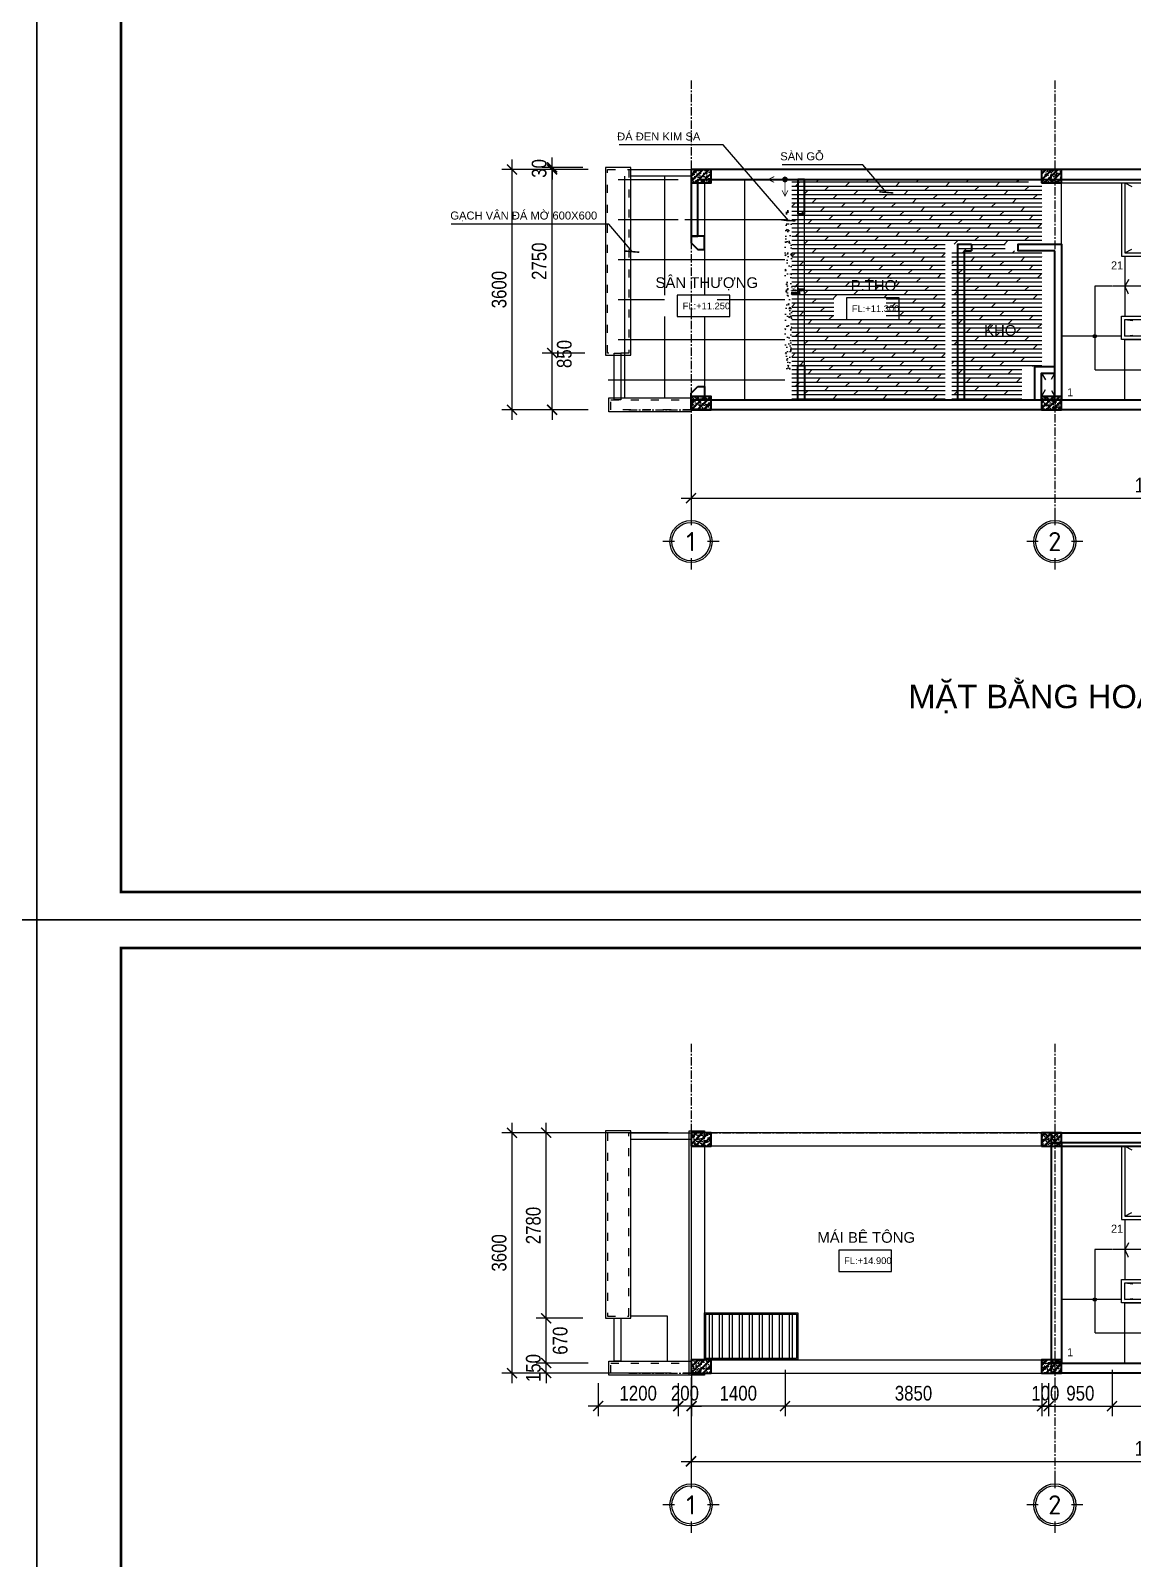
# Model space of a CAD drawing. Header units: inches. Extents: x 236662 to 497023, y -248575 to 81795.
# Drawn here: x 388193 to 404703, y -62872 to -39983 of the extents above; entities that cross this region are included whole.
import ezdxf
from ezdxf.enums import TextEntityAlignment as Align

# ---------------------------------------------------------------- set-up
doc = ezdxf.new("R2010")
doc.units = ezdxf.units.IN
doc.header["$LTSCALE"] = 10
doc.header["$MEASUREMENT"] = 0
for name, pattern in [('ACAD_ISO03W100', [30, 12, -18]), ('CENTER', [2, 1.25, -0.25, 0.25, -0.25]), ('DASHED2', [0.375, 0.25, -0.125])]:
    doc.linetypes.add(name, pattern=pattern)
for name, color, linetype in [('01. HP_TEXT', 9, 'Continuous'), ('07. HP_KY HIEU', 43, 'Continuous'), ('08. HP_DIM', 118, 'Continuous'), ('12. HP_NET KHUAT', 25, 'ACAD_ISO03W100'), ('hach', 7, 'Continuous'), ('TEXT', 2, 'Continuous')]:
    doc.layers.add(name, color=color, linetype=linetype)
for name, color, linetype, lineweight in [('02. HP_BE TONG', 1, 'Continuous', 35), ('03. HP_TUONG', 2, 'Continuous', 35), ('05. HP_TRUC', 251, 'CENTER', 5), ('06. HP_THAY 1', 134, 'Continuous', 15), ('06. HP_THAY 2', 147, 'Continuous', 13), ('09_HP_HATCH', 8, 'Continuous', 5), ('14. HP_OPENING', 250, 'ACAD_ISO03W100', 5), ('GHICHU', 7, 'Continuous', 9), ('N KHUAT', 8, 'Continuous', 5)]:
    doc.layers.add(name, color=color, linetype=linetype, lineweight=lineweight)
doc.layers.add('Tpl_Bound', color=1, linetype='Continuous', plot=False)
doc.styles.add('AVO', font='VAVOB.TTF')
doc.styles.add('BAOANNOTE', font='arial.ttf', dxfattribs={"width": 0.8})
doc.styles.add('ISOCP50', font='isocpeur.ttf')
doc.styles.get("Standard").update_dxf_attribs({"font": 'arial.ttf'})
doc.styles.add('Tahoma', font='tahoma.ttf')
doc.styles.add('TEXT (none)', font='arial.ttf')
doc.styles.add('text2', font='VHELVCN.TTF')
doc.dimstyles.new('AL-100', dxfattribs={"dimtxt": 220, "dimasz": 150, "dimexe": 150, "dimexo": 150, "dimgap": 80, "dimtad": 1, "dimdec": 0, "dimzin": 9, "dimtxsty": 'text2', "dimblk": 'ARCHTICK', "dimcen": 1, "dimdle": 150, "dimclrd": 256, "dimclre": 256, "dimclrt": 7, "dimadec": 0, "dimazin": 0, "dimtfac": 1, "dimtdec": 0, "dimtix": 1, "dimtmove": 2, "dimatfit": 3, "dimldrblk": 'ARCHTICK', "dimfxl": 1, "dimtolj": 1, "dimtzin": 0, "dimlwd": -1, "dimlwe": -1, "dimarcsym": 0})

# ---------------------------------------------------------------- blocks, each defined once
blk = doc.blocks.new('grid test1')
at = {"ltscale": 20}
for p, q in [((0, 440), (0, 260)), ((-260, 0), (-440, 0)), ((440, 0), (260, 0)), ((0, -260), (0, -440))]:
    blk.add_line(p, q, dxfattribs=at)
at = {"color": 251, "ltscale": 20, "true_color": 0x636466}
for radius in [330, 300]:
    blk.add_circle((0, 0), radius, dxfattribs=at)
at = {"layer": '01. HP_TEXT', "color": 2, "ltscale": 20, "true_color": 0xf1eb1f, "style": 'ISOCP50'}
blk.add_attdef('GRID', text='', height=300, dxfattribs=at).set_placement((-37, 0), align=Align.MIDDLE_CENTER)
blk = doc.blocks.new('zcsadsdasd3')
at = {"layer": '05. HP_TRUC', "ltscale": 10}
for p, q in [((-15000, 4933), (-15000, -1554)), ((-9550, 4933), (-9550, -1554)), ((-15930, 3600), (1239, 3600)), ((-15930, 0), (1239, 0))]:
    blk.add_line(p, q, dxfattribs=at)
at = {"layer": '07. HP_KY HIEU', "ltscale": 20}
ref = blk.add_blockref('grid test1', (-15000, -1975), dxfattribs=dict(at, xscale=0.955500000156462, yscale=0.955500000156462, zscale=0.955500000156462))
ref.add_attrib('GRID', '1', dxfattribs={"layer": 'TEXT', "ltscale": 20, "height": 287, "style": 'ISOCP50'}).set_placement((-15000, -1975), align=Align.MIDDLE_CENTER)
ref = blk.add_blockref('grid test1', (-9550, -1975), dxfattribs=dict(at, xscale=0.955500000156462, yscale=0.955500000156462, zscale=0.955500000156462))
ref.add_attrib('GRID', '2', dxfattribs={"layer": 'TEXT', "ltscale": 20, "height": 287, "style": 'ISOCP50'}).set_placement((-9550, -1975), align=Align.MIDDLE_CENTER)
blk = doc.blocks.new('_ArchTick')
at = {"color": 0, "linetype": 'ByBlock', "const_width": 0.15}
blk.add_lwpolyline([(-0.5, -0.5), (0.5, 0.5)], dxfattribs=at)
blk = doc.blocks.new('*D1397')
at = {"layer": '08. HP_DIM', "transparency": 16777216}
for p, q in [((398089, -45814), (398089, -47137)), ((413089, -45814), (413089, -47137)), ((397939, -46987), (413239, -46987))]:
    blk.add_line(p, q, dxfattribs=at)
at = {"layer": 'Defpoints', "color": 0, "transparency": 16777216}
for p in [(398089, -45664), (413089, -45664), (413089, -46987)]:
    blk.add_point(p, dxfattribs=at)
at = {"layer": '08. HP_DIM', "transparency": 16777216, "xscale": 150, "yscale": 150, "zscale": 150, "rotation": 180}
blk.add_blockref('_ArchTick', (398089, -46987), dxfattribs=at)
at = {"layer": '08. HP_DIM', "transparency": 16777216, "xscale": 150, "yscale": 150, "zscale": 150}
blk.add_blockref('_ArchTick', (413089, -46987), dxfattribs=at)
at = {"layer": '08. HP_DIM', "color": 7, "transparency": 16777216, "insert": (405089, -46795), "char_height": 220, "attachment_point": 5, "style": 'text2'}
blk.add_mtext('\\A1;15000', dxfattribs=at)
blk = doc.blocks.new('*D1403')
at = {"layer": '08. HP_DIM', "transparency": 16777216}
for p, q in [((404397, -60045), (404397, -60740)), ((403447, -60245), (403447, -60740)), ((403297, -60590), (404547, -60590))]:
    blk.add_line(p, q, dxfattribs=at)
at = {"layer": 'Defpoints', "color": 0, "transparency": 16777216}
for p in [(404397, -59895), (403447, -60095), (404397, -60590)]:
    blk.add_point(p, dxfattribs=at)
at = {"layer": '08. HP_DIM', "transparency": 16777216, "xscale": 150, "yscale": 150, "zscale": 150, "rotation": 180}
blk.add_blockref('_ArchTick', (403447, -60590), dxfattribs=at)
at = {"layer": '08. HP_DIM', "transparency": 16777216, "xscale": 150, "yscale": 150, "zscale": 150}
blk.add_blockref('_ArchTick', (404397, -60590), dxfattribs=at)
at = {"layer": '08. HP_DIM', "color": 7, "transparency": 16777216, "insert": (403922, -60398), "char_height": 220, "attachment_point": 5, "style": 'text2'}
blk.add_mtext('\\A1;950', dxfattribs=at)
blk = doc.blocks.new('*D1407')
at = {"layer": '08. HP_DIM', "transparency": 16777216}
for p, q in [((404397, -60045), (404397, -60740)), ((406397, -60045), (406397, -60740)), ((404247, -60590), (406547, -60590))]:
    blk.add_line(p, q, dxfattribs=at)
at = {"layer": 'Defpoints', "color": 0, "transparency": 16777216}
for p in [(404397, -59895), (406397, -59895), (406397, -60590)]:
    blk.add_point(p, dxfattribs=at)
at = {"layer": '08. HP_DIM', "transparency": 16777216, "xscale": 150, "yscale": 150, "zscale": 150, "rotation": 180}
blk.add_blockref('_ArchTick', (404397, -60590), dxfattribs=at)
at = {"layer": '08. HP_DIM', "transparency": 16777216, "xscale": 150, "yscale": 150, "zscale": 150}
blk.add_blockref('_ArchTick', (406397, -60590), dxfattribs=at)
at = {"layer": '08. HP_DIM', "color": 7, "transparency": 16777216, "insert": (405397, -60398), "char_height": 220, "attachment_point": 5, "style": 'text2'}
blk.add_mtext('\\A1;2000', dxfattribs=at)
blk = doc.blocks.new('*D1412')
at = {"layer": '08. HP_DIM', "transparency": 16777216}
for p, q in [((396547, -42064), (395256, -42064)), ((395406, -41914), (395406, -45814)), ((396547, -45664), (395256, -45664))]:
    blk.add_line(p, q, dxfattribs=at)
at = {"layer": 'Defpoints', "color": 0, "transparency": 16777216}
for p in [(396697, -42064, 6), (395406, -45664), (396697, -45664, 6)]:
    blk.add_point(p, dxfattribs=at)
at = {"layer": '08. HP_DIM', "transparency": 16777216, "xscale": 150, "yscale": 150, "zscale": 150}
for p, rotation in [((395406, -42064), 90), ((395406, -45664), 270)]:
    blk.add_blockref('_ArchTick', p, dxfattribs=dict(at, rotation=rotation))
at = {"layer": '08. HP_DIM', "color": 7, "transparency": 16777216, "insert": (395214, -43864), "char_height": 220, "attachment_point": 5, "rotation": 90, "style": 'text2'}
blk.add_mtext('\\A1;3600', dxfattribs=at)
blk = doc.blocks.new('*D1413')
at = {"layer": '08. HP_DIM', "transparency": 16777216}
for p, q in [((397747, -56495), (395256, -56495)), ((395406, -56345), (395406, -60245)), ((397747, -60095), (395256, -60095))]:
    blk.add_line(p, q, dxfattribs=at)
at = {"layer": 'Defpoints', "color": 0, "transparency": 16777216}
for p in [(397897, -56495, 6), (395406, -60095), (397897, -60095, 6)]:
    blk.add_point(p, dxfattribs=at)
at = {"layer": '08. HP_DIM', "transparency": 16777216, "xscale": 150, "yscale": 150, "zscale": 150}
for p, rotation in [((395406, -56495), 90), ((395406, -60095), 270)]:
    blk.add_blockref('_ArchTick', p, dxfattribs=dict(at, rotation=rotation))
at = {"layer": '08. HP_DIM', "color": 7, "transparency": 16777216, "insert": (395214, -58295), "char_height": 220, "attachment_point": 5, "rotation": 90, "style": 'text2'}
blk.add_mtext('\\A1;3600', dxfattribs=at)
blk = doc.blocks.new('KHUNG TEN A-3')
at = {"layer": '02. HP_BE TONG', "color": 1, "const_width": 0.5}
blk.add_lwpolyline([(15, 5), (415, 5), (415, 292), (15, 292)], close=True, dxfattribs=at)
at = {"layer": '06. HP_THAY 1'}
blk.add_lwpolyline([(0, 297), (420, 297), (420, 0), (0, 0)], close=True, dxfattribs=at)
at = {"layer": 'Defpoints'}
blk.add_lwpolyline([(0, 0), (420, 0), (420, 297), (0, 297)], close=True, dxfattribs=at)
blk = doc.blocks.new('*D1422')
at = {"layer": '08. HP_DIM', "transparency": 16777216}
for p, q in [((403347, -60245), (403347, -60740)), ((403447, -60245), (403447, -60740)), ((403347, -60590), (403197, -60590)), ((403447, -60590), (403347, -60590)), ((403447, -60590), (403597, -60590))]:
    blk.add_line(p, q, dxfattribs=at)
at = {"layer": 'Defpoints', "color": 0, "transparency": 16777216}
for p in [(403347, -60095), (403447, -60095), (403347, -60590)]:
    blk.add_point(p, dxfattribs=at)
at = {"layer": '08. HP_DIM', "transparency": 16777216, "xscale": 150, "yscale": 150, "zscale": 150}
blk.add_blockref('_ArchTick', (403347, -60590), dxfattribs=at)
at = {"layer": '08. HP_DIM', "transparency": 16777216, "xscale": 150, "yscale": 150, "zscale": 150, "rotation": 180}
blk.add_blockref('_ArchTick', (403447, -60590), dxfattribs=at)
at = {"layer": '08. HP_DIM', "color": 7, "transparency": 16777216, "insert": (403397, -60398), "char_height": 220, "attachment_point": 5, "style": 'text2'}
blk.add_mtext('\\A1;100', dxfattribs=at)
blk = doc.blocks.new('Level mark - Plan 2')
blk.add_lwpolyline([(12.53, 0.4), (12.53, 3.6), (4.64, 3.6), (4.64, 0.4)], close=True)
at = {"style": 'BAOANNOTE', "flags": 8}
blk.add_attdef('FL%%P0.000', text='', height=2, dxfattribs=at).set_placement((9, 2), align=Align.MIDDLE_CENTER)
blk = doc.blocks.new('*D1333')
at = {"layer": '08. HP_DIM', "transparency": 16777216}
for p, q in [((-15000, -3750), (-15000, -5073)), ((0, -3750), (0, -5073)), ((-15150, -4923), (150, -4923))]:
    blk.add_line(p, q, dxfattribs=at)
at = {"layer": 'Defpoints', "color": 0, "transparency": 16777216}
for p in [(-15000, -3600), (0, -3600), (0, -4923)]:
    blk.add_point(p, dxfattribs=at)
at = {"layer": '08. HP_DIM', "transparency": 16777216, "xscale": 150, "yscale": 150, "zscale": 150, "rotation": 180}
blk.add_blockref('_ArchTick', (-15000, -4923), dxfattribs=at)
at = {"layer": '08. HP_DIM', "transparency": 16777216, "xscale": 150, "yscale": 150, "zscale": 150}
blk.add_blockref('_ArchTick', (0, -4923), dxfattribs=at)
at = {"layer": '08. HP_DIM', "color": 7, "transparency": 16777216, "insert": (-8000, -4731), "char_height": 220, "attachment_point": 5, "style": 'text2'}
blk.add_mtext('\\A1;15000', dxfattribs=at)
blk = doc.blocks.new('COT')
at = {"layer": '09_HP_HATCH'}
h = blk.add_hatch(dxfattribs=at)
h.set_pattern_fill('CHAU-01', color=256, scale=15, pattern_type=2)
h.set_pattern_definition([(50, (-55276.965, -37444.2), (107.58903, -9.41282), [11.25, -123.75]), (355, (-55276.97, -37444.2), (-20.8127, 112.82882), [9, -99]), (100.4514, (-55268, -37444.99), (86.7764, 103.41593), [9.56103, -105.17132]), (46.1842, (-55276.97, -37414.2), (160.08616, -24.82785), [16.875, -185.625]), (96.6356, (-55263.62, -37416.27), (140.1994, 146.11768), [14.34154, -157.75695]), (351.1842, (-55276.97, -37414.2), (140.1993, 146.1178), [13.5, -148.5]), (21, (-55261.965, -37421.7), (89.53606, -60.39283), [11.25, -123.75]), (326, (-55261.97, -37421.7), (36.4973, 108.7725), [9, -99]), (71.4514, (-55254.5, -37426.73), (126.0334, 48.37957), [9.56103, -105.17132]), (37.5, (-55276.965, -37444.2), (1.823978, 49.934078), [0, -97.8, 0, -100.5, 0, -99.375]), (7.5, (-55276.965, -37444.2), (39.46043, 59.161757), [0, -57.3, 0, -95.55, 0, -37.875]), (327.5, (-55310.415, -37444.2), (80.073365, -3.38323), [0, -37.5, 0, -117, 0, -155.25]), (317.5, (-55325.415, -37444.2), (87.477925, 15.01575), [0, -48.75, 0, -77.7, 0, -110.25]), (45, (-55276.965, -37444.2), (-45.07806, 45.07806), []), (45, (-55276.965, -37425.827), (-45.07806, 45.07806), [])])
h.paths.add_polyline_path([(0, -200), (300, -200), (300, 0), (0, 0)])
at = {"layer": '02. HP_BE TONG'}
blk.add_lwpolyline([(0, -200), (300, -200), (300, 0), (0, 0)], close=True, dxfattribs=at)
blk = doc.blocks.new('ádasdwdczxzc')
at = {"layer": '03. HP_TUONG'}
for p in [(-15000, 3600), (-9750, 3600), (-5550, 3600), (-300, 3600), (-15000, 200), (-9750, 200), (-5550, 200), (-300, 200)]:
    blk.add_blockref('COT', p, dxfattribs=at)
blk = doc.blocks.new('Step Symbol - Metric')
h = blk.add_hatch()
h.set_pattern_fill('_USER', color=0, angle=45, style=0, pattern_type=0)
h.set_pattern_definition([(45, (0, 4), (-0.70711, 0.70711), [])])
h.paths.add_polyline_path([(8, 0), (8, -3), (-3, -3), (-3, 1), (-8, 1), (-8, 4), (0, 4), (0, 0)])
at = {"color": 0}
blk.add_lwpolyline([(8, 0), (0, 0), (0, 4), (-8, 4)], dxfattribs=at)
blk.add_attdef('Step', (2, 2), '', height=3, dxfattribs=at)
blk = doc.blocks.new('*D1316')
at = {"layer": '08. HP_DIM', "transparency": 16777216}
for p, q in [((-15000, -3750), (-15000, -5073)), ((0, -3750), (0, -5073)), ((-15150, -4923), (150, -4923))]:
    blk.add_line(p, q, dxfattribs=at)
at = {"layer": 'Defpoints', "color": 0, "transparency": 16777216}
for p in [(-15000, -3600), (0, -3600), (0, -4923)]:
    blk.add_point(p, dxfattribs=at)
at = {"layer": '08. HP_DIM', "transparency": 16777216, "xscale": 150, "yscale": 150, "zscale": 150, "rotation": 180}
blk.add_blockref('_ArchTick', (-15000, -4923), dxfattribs=at)
at = {"layer": '08. HP_DIM', "transparency": 16777216, "xscale": 150, "yscale": 150, "zscale": 150}
blk.add_blockref('_ArchTick', (0, -4923), dxfattribs=at)
at = {"layer": '08. HP_DIM', "color": 7, "transparency": 16777216, "insert": (-8000, -4731), "char_height": 220, "attachment_point": 5, "style": 'text2'}
blk.add_mtext('\\A1;15000', dxfattribs=at)
blk = doc.blocks.new('*D1371')
at = {"layer": '08. HP_DIM', "transparency": 16777216}
for p, q in [((396497, -44814), (395857, -44814)), ((396007, -44814), (396007, -44664)), ((396007, -45664), (396007, -44814)), ((396547, -45664), (395857, -45664)), ((396007, -45664), (396007, -45814))]:
    blk.add_line(p, q, dxfattribs=at)
at = {"layer": 'Defpoints', "color": 0, "transparency": 16777216}
for p in [(396007, -44814), (396647, -44814, -319), (396697, -45664, -319)]:
    blk.add_point(p, dxfattribs=at)
at = {"layer": '08. HP_DIM', "transparency": 16777216, "xscale": 150, "yscale": 150, "zscale": 150}
for p, rotation in [((396007, -44814), 270), ((396007, -45664), 90)]:
    blk.add_blockref('_ArchTick', p, dxfattribs=dict(at, rotation=rotation))
at = {"layer": '08. HP_DIM', "color": 7, "transparency": 16777216, "insert": (396191, -44829), "char_height": 220, "attachment_point": 5, "rotation": 90, "style": 'text2'}
blk.add_mtext('\\A1;850', dxfattribs=at)
blk = doc.blocks.new('*D1372')
at = {"layer": '08. HP_DIM', "transparency": 16777216}
for p, q in [((396497, -42064), (395857, -42064)), ((396007, -44964), (396007, -41914)), ((396497, -44814), (395857, -44814))]:
    blk.add_line(p, q, dxfattribs=at)
at = {"layer": 'Defpoints', "color": 0, "transparency": 16777216}
for p in [(396007, -42064), (396647, -42064, -319), (396647, -44814, -319)]:
    blk.add_point(p, dxfattribs=at)
at = {"layer": '08. HP_DIM', "transparency": 16777216, "xscale": 150, "yscale": 150, "zscale": 150}
for p, rotation in [((396007, -42064), 90), ((396007, -44814), 270)]:
    blk.add_blockref('_ArchTick', p, dxfattribs=dict(at, rotation=rotation))
at = {"layer": '08. HP_DIM', "color": 7, "transparency": 16777216, "insert": (395814, -43439), "char_height": 220, "attachment_point": 5, "rotation": 90, "style": 'text2'}
blk.add_mtext('\\A1;2750', dxfattribs=at)
blk = doc.blocks.new('*D1373')
at = {"layer": '08. HP_DIM', "transparency": 16777216}
for p, q in [((396007, -42034), (396007, -41884)), ((396467, -42034), (395857, -42034)), ((396497, -42064), (395857, -42064)), ((396007, -42064), (396007, -42034)), ((396007, -42064), (396007, -42214))]:
    blk.add_line(p, q, dxfattribs=at)
at = {"layer": 'Defpoints', "color": 0, "transparency": 16777216}
for p in [(396007, -42034), (396617, -42034, -319), (396647, -42064, -319)]:
    blk.add_point(p, dxfattribs=at)
at = {"layer": '08. HP_DIM', "transparency": 16777216, "xscale": 150, "yscale": 150, "zscale": 150}
for p, rotation in [((396007, -42034), 270), ((396007, -42064), 90)]:
    blk.add_blockref('_ArchTick', p, dxfattribs=dict(at, rotation=rotation))
at = {"layer": '08. HP_DIM', "color": 7, "transparency": 16777216, "insert": (395814, -42049), "char_height": 220, "attachment_point": 5, "rotation": 90, "style": 'text2'}
blk.add_mtext('\\A1;30', dxfattribs=at)
blk = doc.blocks.new('*D1374')
at = {"layer": '08. HP_DIM', "transparency": 16777216}
for p, q in [((399497, -60045), (399497, -60740)), ((403347, -60245), (403347, -60740)), ((403497, -60590), (399347, -60590))]:
    blk.add_line(p, q, dxfattribs=at)
at = {"layer": 'Defpoints', "color": 0, "transparency": 16777216}
for p in [(399497, -59895, -319), (403347, -60095, -319), (399497, -60590)]:
    blk.add_point(p, dxfattribs=at)
at = {"layer": '08. HP_DIM', "transparency": 16777216, "xscale": 150, "yscale": 150, "zscale": 150, "rotation": 180}
blk.add_blockref('_ArchTick', (399497, -60590), dxfattribs=at)
at = {"layer": '08. HP_DIM', "transparency": 16777216, "xscale": 150, "yscale": 150, "zscale": 150}
blk.add_blockref('_ArchTick', (403347, -60590), dxfattribs=at)
at = {"layer": '08. HP_DIM', "color": 7, "transparency": 16777216, "insert": (401422, -60398), "char_height": 220, "attachment_point": 5, "style": 'text2'}
blk.add_mtext('\\A1;3850', dxfattribs=at)
blk = doc.blocks.new('*D1375')
at = {"layer": '08. HP_DIM', "transparency": 16777216}
for p, q in [((398097, -60045), (398097, -60740)), ((399497, -60045), (399497, -60740)), ((399647, -60590), (397947, -60590))]:
    blk.add_line(p, q, dxfattribs=at)
at = {"layer": 'Defpoints', "color": 0, "transparency": 16777216}
for p in [(398097, -59895, -319), (399497, -59895, -319), (398097, -60590)]:
    blk.add_point(p, dxfattribs=at)
at = {"layer": '08. HP_DIM', "transparency": 16777216, "xscale": 150, "yscale": 150, "zscale": 150, "rotation": 180}
blk.add_blockref('_ArchTick', (398097, -60590), dxfattribs=at)
at = {"layer": '08. HP_DIM', "transparency": 16777216, "xscale": 150, "yscale": 150, "zscale": 150}
blk.add_blockref('_ArchTick', (399497, -60590), dxfattribs=at)
at = {"layer": '08. HP_DIM', "color": 7, "transparency": 16777216, "insert": (398797, -60398), "char_height": 220, "attachment_point": 5, "style": 'text2'}
blk.add_mtext('\\A1;1400', dxfattribs=at)
blk = doc.blocks.new('*D1376')
at = {"layer": '08. HP_DIM', "transparency": 16777216}
for p, q in [((398097, -60045), (398097, -60740)), ((397897, -60245), (397897, -60740)), ((397897, -60590), (397747, -60590)), ((398097, -60590), (397897, -60590)), ((398097, -60590), (398247, -60590))]:
    blk.add_line(p, q, dxfattribs=at)
at = {"layer": 'Defpoints', "color": 0, "transparency": 16777216}
for p in [(398097, -59895, -319), (397897, -60095, -319), (397897, -60590)]:
    blk.add_point(p, dxfattribs=at)
at = {"layer": '08. HP_DIM', "transparency": 16777216, "xscale": 150, "yscale": 150, "zscale": 150}
blk.add_blockref('_ArchTick', (397897, -60590), dxfattribs=at)
at = {"layer": '08. HP_DIM', "transparency": 16777216, "xscale": 150, "yscale": 150, "zscale": 150, "rotation": 180}
blk.add_blockref('_ArchTick', (398097, -60590), dxfattribs=at)
at = {"layer": '08. HP_DIM', "color": 7, "transparency": 16777216, "insert": (397997, -60398), "char_height": 220, "attachment_point": 5, "style": 'text2'}
blk.add_mtext('\\A1;200', dxfattribs=at)
blk = doc.blocks.new('*D1377')
at = {"layer": '08. HP_DIM', "transparency": 16777216}
for p, q in [((396697, -60245), (396697, -60740)), ((397897, -60245), (397897, -60740)), ((398047, -60590), (396547, -60590))]:
    blk.add_line(p, q, dxfattribs=at)
at = {"layer": 'Defpoints', "color": 0, "transparency": 16777216}
for p in [(396697, -60095, -319), (397897, -60095, -319), (396697, -60590)]:
    blk.add_point(p, dxfattribs=at)
at = {"layer": '08. HP_DIM', "transparency": 16777216, "xscale": 150, "yscale": 150, "zscale": 150, "rotation": 180}
blk.add_blockref('_ArchTick', (396697, -60590), dxfattribs=at)
at = {"layer": '08. HP_DIM', "transparency": 16777216, "xscale": 150, "yscale": 150, "zscale": 150}
blk.add_blockref('_ArchTick', (397897, -60590), dxfattribs=at)
at = {"layer": '08. HP_DIM', "color": 7, "transparency": 16777216, "insert": (397297, -60398), "char_height": 220, "attachment_point": 5, "style": 'text2'}
blk.add_mtext('\\A1;1200', dxfattribs=at)
blk = doc.blocks.new('*D1378')
at = {"layer": '08. HP_DIM', "transparency": 16777216}
for p, q in [((396547, -59945), (395769, -59945)), ((395919, -59945), (395919, -59795)), ((395919, -60095), (395919, -59945)), ((396517, -60095), (395769, -60095)), ((395919, -60095), (395919, -60245))]:
    blk.add_line(p, q, dxfattribs=at)
at = {"layer": 'Defpoints', "color": 0, "transparency": 16777216}
for p in [(395919, -59945), (396697, -59945, -319), (396667, -60095, -319)]:
    blk.add_point(p, dxfattribs=at)
at = {"layer": '08. HP_DIM', "transparency": 16777216, "xscale": 150, "yscale": 150, "zscale": 150}
for p, rotation in [((395919, -59945), 270), ((395919, -60095), 90)]:
    blk.add_blockref('_ArchTick', p, dxfattribs=dict(at, rotation=rotation))
at = {"layer": '08. HP_DIM', "color": 7, "transparency": 16777216, "insert": (395727, -60020), "char_height": 220, "attachment_point": 5, "rotation": 90, "style": 'text2'}
blk.add_mtext('\\A1;150', dxfattribs=at)
blk = doc.blocks.new('*D1379')
at = {"layer": '08. HP_DIM', "transparency": 16777216}
for p, q in [((396467, -59275), (395769, -59275)), ((395919, -60095), (395919, -59125)), ((396547, -59945), (395769, -59945))]:
    blk.add_line(p, q, dxfattribs=at)
at = {"layer": 'Defpoints', "color": 0, "transparency": 16777216}
for p in [(395919, -59275), (396617, -59275, -319), (396697, -59945, -319)]:
    blk.add_point(p, dxfattribs=at)
at = {"layer": '08. HP_DIM', "transparency": 16777216, "xscale": 150, "yscale": 150, "zscale": 150}
for p, rotation in [((395919, -59275), 90), ((395919, -59945), 270)]:
    blk.add_blockref('_ArchTick', p, dxfattribs=dict(at, rotation=rotation))
at = {"layer": '08. HP_DIM', "color": 7, "transparency": 16777216, "insert": (396129, -59610), "char_height": 220, "attachment_point": 5, "rotation": 90, "style": 'text2'}
blk.add_mtext('\\A1;670', dxfattribs=at)
blk = doc.blocks.new('*D1380')
at = {"layer": '08. HP_DIM', "transparency": 16777216}
for p, q in [((396497, -56495), (395769, -56495)), ((395919, -59425), (395919, -56345)), ((396467, -59275), (395769, -59275))]:
    blk.add_line(p, q, dxfattribs=at)
at = {"layer": 'Defpoints', "color": 0, "transparency": 16777216}
for p in [(395919, -56495), (396647, -56495, -319), (396617, -59275, -319)]:
    blk.add_point(p, dxfattribs=at)
at = {"layer": '08. HP_DIM', "transparency": 16777216, "xscale": 150, "yscale": 150, "zscale": 150}
for p, rotation in [((395919, -56495), 90), ((395919, -59275), 270)]:
    blk.add_blockref('_ArchTick', p, dxfattribs=dict(at, rotation=rotation))
at = {"layer": '08. HP_DIM', "color": 7, "transparency": 16777216, "insert": (395727, -57885), "char_height": 220, "attachment_point": 5, "rotation": 90, "style": 'text2'}
blk.add_mtext('\\A1;2780', dxfattribs=at)
blk = doc.blocks.new('DINHVIGACH')
at = {"linetype": 'Continuous'}
h = blk.add_hatch(color=256, dxfattribs=at)
edge = h.paths.add_edge_path()
edge.add_ellipse((0, 0), major_axis=(133, 0), ratio=1, start_angle=-0.00147, end_angle=359.99853, ccw=False)
at = {"const_width": 50}
for points in [[(0, 0), (1000, 0)], [(0, -1000), (0, 0)], [(648, 175), (1000, 0), (648, -175)], [(-175, -648), (0, -1000), (175, -648)]]:
    blk.add_lwpolyline(points, dxfattribs=at)
at = {"extrusion": (0, 0, -1)}
blk.add_ellipse((0, 0), major_axis=(133, 0), ratio=1, start_param=0.000026, end_param=6.283211, dxfattribs=at)
blk = doc.blocks.new('mb tang 4')
at = {"layer": '07. HP_KY HIEU'}
h = blk.add_hatch(color=256, dxfattribs=at)
h.dxf.hatch_style = 1
edge = h.paths.add_edge_path()
edge.add_arc((-8950, -2500), 25, 0, 360)
at = {"layer": '03. HP_TUONG'}
blk.add_line((-10800, -1120), (-10800, -1220), dxfattribs=at)
for points in [[(-4350, 0), (-15000, 0), (-15000, -1000), (-14900, -1000), (-14900, -150), (-4350, -150)], [(-13400, -665), (-13300, -665), (-13300, -150), (-13400, -150)], [(-14900, -1200), (-14800, -1200), (-14800, -1000), (-15000, -1000), (-15000, -1100)], [(-13400, -2935), (-13300, -2935), (-13300, -3450), (-13400, -3450)], [(-14900, -3250), (-14800, -3250), (-14800, -3450), (-15000, -3450), (-15000, -3350)]]:
    blk.add_lwpolyline(points, close=True, dxfattribs=at)
for points in [[(-11000, -3450), (-11000, -1120), (-10800, -1120)], [(-9550, -1220), (-10100, -1220), (-10100, -1120), (-9450, -1120), (-9450, -3450), (-9550, -3450), (-9550, -1220)], [(-10900, -3450), (-10900, -1220), (-10800, -1220)], [(-750, -2200), (0, -2200), (0, -3600), (-15000, -3600), (-15000, -3450), (-14850, -3450), (-14850, -3450), (-150, -3450), (-150, -2300), (-750, -2300)], [(-9850, -3450), (-9850, -2950), (-9550, -2950)], [(-9750, -3450), (-9750, -3050), (-9550, -3050)]]:
    blk.add_lwpolyline(points, dxfattribs=at)
at = {"layer": '06. HP_THAY 1'}
for p, q in [((-8500, -200), (-8500, -1250)), ((-8500, -1250), (-6500, -1250))]:
    blk.add_line(p, q, dxfattribs=at)
for points in [[(-15900, 30), (-16280, 30), (-16280, -2780), (-15900, -2780)], [(-15900, 0), (-15000, 0), (-15000, -100), (-15900, -100)], [(-9450, -200), (-5550, -200), (-5550, -150), (-9450, -150)], [(-6450, -2200), (-6450, -2550), (-8550, -2550), (-8550, -2200)], [(-8500, -2250), (-6500, -2250), (-6500, -2500), (-8500, -2500)], [(-16150, -2750), (-16050, -2750), (-16050, -3450), (-16150, -3450)], [(-16230, -3420), (-15000, -3420), (-15000, -3630), (-16230, -3630)]]:
    blk.add_lwpolyline(points, close=True, dxfattribs=at)
blk.add_lwpolyline([(-8550, -200), (-8550, -1300), (-6450, -1300), (-6450, -200)], dxfattribs=at)
at = {"layer": '06. HP_THAY 2'}
for p, q in [((-9450, -1120), (-9450, -150)), ((-8500, -1300), (-8500, -2200))]:
    blk.add_line(p, q, dxfattribs=at)
for points in [[(-13300, -665), (-13400, -665), (-13400, -2935), (-13300, -2935)], [(-8500, -3450), (-8500, -2550), (-8250, -2550), (-8250, -3450)]]:
    blk.add_lwpolyline(points, close=True, dxfattribs=at)
blk.add_lwpolyline([(-8550, -2500), (-9450, -2500), (-9450, -3450), (-8500, -3450), (-8500, -2550)], dxfattribs=at)
at = {"layer": '07. HP_KY HIEU', "linetype": 'DASHED2'}
blk.add_lwpolyline([(-8950, -1750), (-8950, -3000), (-6050, -3000), (-6050, -1750)], close=True, dxfattribs=at)
at = {"layer": '07. HP_KY HIEU'}
blk.add_circle((-8950, -2500), 25, dxfattribs=at)
at = {"layer": '12. HP_NET KHUAT'}
for points in [[(-16250, 0), (-15930, 0), (-15930, -2750), (-16250, -2750)], [(-16200, -3450), (-15000, -3450), (-15000, -3600), (-16200, -3600)]]:
    blk.add_lwpolyline(points, close=True, dxfattribs=at)
at = {"layer": '14. HP_OPENING'}
for p, q in [((-8500, -200), (-6500, -1250)), ((-8500, -1250), (-6500, -200)), ((-8500, -2250), (-6500, -2500)), ((-8500, -2500), (-6500, -2250)), ((-9750, -3050), (-9550, -3400)), ((-9750, -3400), (-9550, -3050))]:
    blk.add_line(p, q, dxfattribs=at)
at = {"layer": 'N KHUAT', "linetype": 'Continuous', "const_width": 20}
blk.add_lwpolyline([(-8446.4, -1865.5), (-8500, -1750), (-8439.4, -1646)], dxfattribs=at)
ref = blk.add_blockref('Level mark - Plan 2', (-15669.3, -2244.6), dxfattribs=dict(xscale=100, yscale=100, zscale=100))
ref.add_attrib('FL%%P0.000', 'FL:+11.250', dxfattribs={"height": 100, "style": 'BAOANNOTE'}).set_placement((-14769.3, -2044.6), align=Align.MIDDLE_CENTER)
ref = blk.add_blockref('Level mark - Plan 2', (-13134.8, -2285.7), dxfattribs=dict(xscale=100, yscale=100, zscale=100))
ref.add_attrib('FL%%P0.000', 'FL:+11.300', dxfattribs={"height": 100, "style": 'BAOANNOTE'}).set_placement((-12234.8, -2085.7), align=Align.MIDDLE_CENTER)
at = {"layer": '07. HP_KY HIEU'}
ref = blk.add_blockref('Step Symbol - Metric', (-13400, -1837.1), dxfattribs=dict(at, xscale=-12.5, yscale=12.5, zscale=12.5))
ref.add_attrib('Step', '50', (-13514.3, -1818.7), dxfattribs={"layer": '0', "color": 7, "height": 75, "style": 'Tahoma'})
at = {"layer": '08. HP_DIM'}
blk.add_blockref('ádasdwdczxzc', (0, -3600), dxfattribs=at)
at = {"layer": '01. HP_TEXT', "style": 'TEXT (none)'}
for s, p in [('SÂN THƯỢNG', (-15532.8, -1775.8)), ('P.THỜ', (-12607.4, -1816.9)), ('KHO', (-10609.6, -2491.5))]:
    blk.add_text(s, height=159.88, dxfattribs=at).set_placement(p)
at = {"layer": 'GHICHU', "color": 0, "linetype": 'Continuous', "style": 'AVO'}
for s, p in [('21', (-8706.7, -1497.8)), ('1', (-9364.4, -3399.4))]:
    blk.add_text(s, height=121, dxfattribs=at).set_placement(p)
at = {"layer": '08. HP_DIM'}
dim = blk.add_linear_dim(base=(0, -4922.9), p1=(-15000, -3600), p2=(0, -3600), dimstyle='AL-100', dxfattribs=at)
dim.commit()
dim.dimension.update_dxf_attribs({"geometry": '*D1333', "text_midpoint": (-8000, -4730.6), "dimtype": 128})
blk = doc.blocks.new('mb tang tum')
at = {"layer": '07. HP_KY HIEU'}
h = blk.add_hatch(color=256, dxfattribs=at)
h.dxf.hatch_style = 1
edge = h.paths.add_edge_path()
edge.add_arc((-8950, -2500), 25, 0, 360)
at = {"layer": '03. HP_TUONG'}
for points in [[(-9600, 0), (-4250, 0), (-4250, -150), (-9600, -150)], [(-9600, -150), (-9450, -150), (-9450, -3450), (-9600, -3450)], [(-9450, -200), (-5550, -200), (-5550, -150), (-9450, -150)], [(-9600, -3450), (-4250, -3450), (-4250, -3600), (-9600, -3600)]]:
    blk.add_lwpolyline(points, close=True, dxfattribs=at)
at = {"layer": '06. HP_THAY 1'}
for p, q in [((-8500, -200), (-8500, -1250)), ((-8500, -1250), (-6500, -1250))]:
    blk.add_line(p, q, dxfattribs=at)
for points in [[(-14800, -3600), (-14800, -3630), (-15030, -3630), (-15030, 30), (-14800, 30), (-14800, 0)], [(-9600, 0), (-15000, 0), (-15000, -3600), (-9600, -3600)], [(-9600, -200), (-14800, -200), (-14800, -3400), (-9600, -3400)], [(-8550, -200), (-8550, -1300), (-6500, -1300), (-6500, -200)], [(-6450, -2200), (-6450, -2550), (-8550, -2550), (-8550, -2200), (-6500, -2200)]]:
    blk.add_lwpolyline(points, dxfattribs=at)
for points in [[(-8500, -2250), (-6500, -2250), (-6500, -2500), (-8500, -2500)], [(-13400, -3400), (-14800, -3400), (-14800, -2700), (-13400, -2700)], [(-13420, -3380), (-14780, -3380), (-14780, -2720), (-13420, -2720)], [(-14730, -3380), (-14680, -3380), (-14680, -2720), (-14730, -2720)], [(-14580, -3380), (-14530, -3380), (-14530, -2720), (-14580, -2720)], [(-14430, -3380), (-14380, -3380), (-14380, -2720), (-14430, -2720)], [(-14280, -3380), (-14230, -3380), (-14230, -2720), (-14280, -2720)], [(-14130, -3380), (-14080, -3380), (-14080, -2720), (-14130, -2720)], [(-13980, -3380), (-13930, -3380), (-13930, -2720), (-13980, -2720)], [(-13830, -3380), (-13780, -3380), (-13780, -2720), (-13830, -2720)], [(-13680, -3380), (-13630, -3380), (-13630, -2720), (-13680, -2720)], [(-13530, -3380), (-13480, -3380), (-13480, -2720), (-13530, -2720)]]:
    blk.add_lwpolyline(points, close=True, dxfattribs=at)
at = {"layer": '06. HP_THAY 2'}
blk.add_line((-8500, -1300), (-8500, -2200), dxfattribs=at)
for points in [[(-15900, 30), (-16280, 30), (-16280, -2780), (-15900, -2780)], [(-15900, 0), (-15000, 0), (-15000, -100), (-15900, -100)], [(-8500, -3450), (-8500, -2550), (-8250, -2550), (-8250, -3450)], [(-16150, -2780), (-16050, -2780), (-16050, -3420), (-16150, -3420)], [(-16230, -3420), (-15000, -3420), (-15000, -3630), (-16230, -3630)]]:
    blk.add_lwpolyline(points, close=True, dxfattribs=at)
for points in [[(-8550, -2500), (-9450, -2500), (-9450, -3450), (-8500, -3450), (-8500, -2550)], [(-16050, -2780), (-16050, -3420), (-15350, -3420), (-15350, -2750), (-15900, -2750)]]:
    blk.add_lwpolyline(points, dxfattribs=at)
at = {"layer": '07. HP_KY HIEU', "linetype": 'DASHED2'}
blk.add_lwpolyline([(-6500, -1750), (-8950, -1750), (-8950, -3000), (-6050, -3000), (-6050, -2250)], dxfattribs=at)
at = {"layer": '07. HP_KY HIEU'}
blk.add_circle((-8950, -2500), 25, dxfattribs=at)
at = {"layer": '12. HP_NET KHUAT'}
for points in [[(-15930, 0), (-16250, 0), (-16250, -2750), (-15930, -2750)], [(-16200, -3450), (-15000, -3450), (-15000, -3600), (-16200, -3600)]]:
    blk.add_lwpolyline(points, close=True, dxfattribs=at)
at = {"layer": '14. HP_OPENING'}
for p, q in [((-8500, -200), (-6500, -1250)), ((-8500, -1250), (-6500, -200)), ((-8500, -2250), (-6500, -2500)), ((-8500, -2500), (-6500, -2250))]:
    blk.add_line(p, q, dxfattribs=at)
at = {"layer": 'N KHUAT', "linetype": 'Continuous', "const_width": 20}
blk.add_lwpolyline([(-8446.4, -1865.5), (-8500, -1750), (-8439.4, -1646)], dxfattribs=at)
ref = blk.add_blockref('Level mark - Plan 2', (-13250.6, -2117.1), dxfattribs=dict(xscale=100, yscale=100, zscale=100))
ref.add_attrib('FL%%P0.000', 'FL:+14.900', dxfattribs={"height": 100, "style": 'BAOANNOTE'}).set_placement((-12350.6, -1917.1), align=Align.MIDDLE_CENTER)
at = {"layer": '08. HP_DIM'}
blk.add_blockref('ádasdwdczxzc', (0, -3600), dxfattribs=at)
at = {"layer": '01. HP_TEXT', "style": 'TEXT (none)'}
blk.add_text('MÁI BÊ TÔNG', height=159.876, dxfattribs=at).set_placement((-13107.6, -1648.3))
at = {"layer": 'GHICHU', "color": 0, "linetype": 'Continuous', "style": 'AVO'}
for s, p in [('21', (-8706.7, -1497.8)), ('1', (-9364.4, -3349.4))]:
    blk.add_text(s, height=121, dxfattribs=at).set_placement(p)
at = {"layer": '08. HP_DIM'}
dim = blk.add_linear_dim(base=(0, -4922.9), p1=(-15000, -3600), p2=(0, -3600), dimstyle='AL-100', dxfattribs=at)
dim.commit()
dim.dimension.update_dxf_attribs({"geometry": '*D1316', "text_midpoint": (-8000, -4730.6), "dimtype": 128})

msp = doc.modelspace()

# ---------------------------------------------------------------- hatches: boundary and pattern name
at = {"layer": 'hach'}
h = msp.add_hatch(dxfattribs=at)
h.set_pattern_fill('_USER', color=8, scale=600, angle=90, pattern_type=0)
h.set_pattern_definition([(90, (399496.7, -42213.97), (-600, 4e-14), [])])
h.paths.add_polyline_path([(399496.7, -42664), (399496.7, -42214), (398196.7, -42214), (398196.7, -42264), (397996.7, -42264), (397996.7, -43064), (398096.7, -43064), (398096.7, -43264), (397996.7, -43264), (397896.7, -43164), (397896.7, -43948.5), (398480, -43948.5), (398480, -44268.5), (397896.7, -44268.5), (397896.7, -45414), (397996.7, -45314), (398096.7, -45314), (398096.7, -45464), (398196.7, -45464), (398196.7, -45514), (399496.7, -45514), (399496.7, -45064)])
h.paths.add_polyline_path([(397896.7, -42164), (396996.7, -42164), (396996.7, -44844), (396846.7, -44844), (396846.7, -45484), (397896.7, -45484), (397896.7, -45414), (397896.7, -44268.5), (397691.6, -44268.5), (397691.6, -43948.5), (397896.7, -43948.5)])
h.paths.add_polyline_path([(399362.9, -43903.7), (399514.6, -43903.7), (399514.6, -43786.6), (399362.9, -43786.6)], flags=9)
h.paths.add_polyline_path([(397305, -43934.1), (398959.1, -43934.1), (398959.1, -43580.6), (397305, -43580.6)], flags=9)
h = msp.add_hatch(dxfattribs=at)
h.set_pattern_fill('_USER', color=8, scale=600, pattern_type=0)
h.set_pattern_definition([(0, (399496.7, -42213.97), (0, 600), [])])
h.paths.add_polyline_path([(399496.7, -42664), (399496.7, -42214), (398196.7, -42214), (398196.7, -42264), (397996.7, -42264), (397996.7, -43064), (398096.7, -43064), (398096.7, -43264), (397996.7, -43264), (397896.7, -43164), (397896.7, -43948.5), (398480, -43948.5), (398480, -44268.5), (397896.7, -44268.5), (397896.7, -45414), (397996.7, -45314), (398096.7, -45314), (398096.7, -45464), (398196.7, -45464), (398196.7, -45514), (399496.7, -45514), (399496.7, -45064)])
h.paths.add_polyline_path([(397896.7, -42164), (396996.7, -42164), (396996.7, -44844), (396846.7, -44844), (396846.7, -45484), (397896.7, -45484), (397896.7, -45414), (397896.7, -44268.5), (397691.6, -44268.5), (397691.6, -43948.5), (397896.7, -43948.5)])
h.paths.add_polyline_path([(399362.9, -43903.7), (399514.6, -43903.7), (399514.6, -43786.6), (399362.9, -43786.6)], flags=9)
h.paths.add_polyline_path([(397305, -43934.1), (398959.1, -43934.1), (398959.1, -43580.6), (397305, -43580.6)], flags=9)
h = msp.add_hatch(dxfattribs=at)
h.set_pattern_fill('DOLMIT', color=8, scale=250)
h.set_pattern_definition([(0, (35217.41, 0), (0, 62.5), []), (45, (35217.4, 0), (-125, 125), [88.38835, -176.7767])])
h.paths.add_polyline_path([(403346.7, -42264), (403146.7, -42264), (403146.7, -42214), (399596.7, -42214), (399596.7, -42664), (399596.7, -45064), (399596.7, -45514), (401896.7, -45514), (401896.7, -43184), (402096.7, -43184), (402096.7, -43284), (401996.7, -43284), (401996.7, -45514), (403046.7, -45514), (403046.7, -45014), (403346.7, -45014), (403346.7, -43284), (402796.7, -43284), (402796.7, -43184), (403346.7, -43184)])
h.paths.add_polyline_path([(401014.4, -43989.7), (401014.4, -44309.7), (400226, -44309.7), (400226, -43989.7)], flags=16)
h.paths.add_polyline_path([(400281, -44227), (401042.8, -44227), (401042.8, -44073.7), (400281, -44073.7)], flags=24)
h.paths.add_polyline_path([(402245.8, -44599.5), (402812.5, -44599.5), (402812.5, -44351.4), (402245.8, -44351.4)], flags=24)
h.paths.add_polyline_path([(400238.6, -43934.3), (401040.3, -43934.3), (401040.3, -43629.9), (400238.6, -43629.9)], flags=24)
h = msp.add_hatch(dxfattribs=at)
h.set_pattern_fill('AR-CONC', color=8, scale=25)
h.set_pattern_definition([(50, (35217.4, 0), (179.315046, -15.688034), [18.75, -206.25]), (355, (35217.4, 0), (-34.68783, 188.04803), [15, -165]), (100.451444, (35232.35, -1.3), (144.62721, 172.36), [15.93505, -175.28553]), (46.1842, (35217.4, 50), (266.81033, -41.37982), [28.125, -309.375]), (96.635635, (35239.64, 46.55), (233.66549, 243.52965), [23.90259, -262.92844]), (351.18416, (35217.4, 50), (233.66549, 243.52965), [22.5, -247.5]), (21, (35242.4, 37.5), (149.226763, -100.65472), [18.75, -206.25]), (326, (35242.4, 37.5), (60.82883, 181.28751), [15, -165]), (71.451445, (35254.84, 29.11), (210.055594, 80.63279), [15.93505, -175.28553]), (37.5, (35217.41, 0), (3.039964, 83.223463), [0, -163, 0, -167.5, 0, -165.625]), (7.5, (35217.41, 0), (65.767384, 98.602928), [0, -95.5, 0, -159.25, 0, -63.125]), (327.5, (35161.66, 0), (133.455609, -5.638718), [0, -62.5, 0, -195, 0, -258.75]), (317.5, (35136.66, 0), (145.796542, 25.026246), [0, -81.25, 0, -129.5, 0, -183.75])])
h.paths.add_polyline_path([(399596.7, -42664), (399496.7, -42664), (399496.7, -43851), (399596.7, -43851)])
h.paths.add_polyline_path([(399596.7, -43851), (399496.7, -43851), (399496.7, -45064), (399596.7, -45064)])

# ---------------------------------------------------------------- linework, layer by layer
at = {"layer": 'Tpl_Bound', "color": 1}
for points in [[(352879.4, -53307.6), (352879.4, -28403.8), (388288.8, -28403.8), (388288.8, -53307.6)], [(388288.8, -53307.6), (388288.8, -28403.8), (423698.1, -28403.8), (423698.1, -53307.6)], [(352879.4, -78211.3), (352879.4, -53307.6), (388288.8, -53307.6), (388288.8, -78211.3)], [(388288.8, -78211.3), (388288.8, -53307.6), (423698.1, -53307.6), (423698.1, -78211.3)]]:
    msp.add_lwpolyline(points, close=True, dxfattribs=at)

# ---------------------------------------------------------------- block references
at = {"color": 1, "xscale": 83.8509687751034, "yscale": 83.8509687751034, "zscale": 83.8509687751034}
for p in [(388288.8, -53307.6, 20.6), (388288.8, -78211.3, 30.8)]:
    msp.add_blockref('KHUNG TEN A-3', p, dxfattribs=at)
for name, p in [('mb tang 4', (413088.7, -42064)), ('mb tang tum', (413088.7, -56494.8))]:
    msp.add_blockref(name, p)
at = {"layer": '07. HP_KY HIEU', "xscale": 0.25, "yscale": 0.25, "zscale": 0.25, "rotation": 270}
msp.add_blockref('DINHVIGACH', (399496.7, -42214, 30.8), dxfattribs=at)
at = {"layer": '08. HP_DIM'}
for p in [(413088.7, -45664), (413088.7, -60094.8)]:
    msp.add_blockref('zcsadsdasd3', p, dxfattribs=at)

# ---------------------------------------------------------------- texts
at = {"layer": '01. HP_TEXT', "style": 'TEXT (none)'}
for s, height, p in [('ĐÁ ĐEN KIM SA', 119.907, (396981, -41630.4, -294.1)), ('SÀN GỖ', 119.91, (399425.8, -41927.3, 24.5)), ('GẠCH VÂN ĐÁ MỜ 600X600', 119.907, (394482.2, -42814.7, 24.5)), ('MẶT BẰNG HOÀN THIỆN SÀN TẦNG 4 TL:1/100', 350, (401345.4, -50134.6))]:
    msp.add_text(s, height=height, dxfattribs=at).set_placement(p)

# ---------------------------------------------------------------- dimensions: what is measured, and where the dimension line sits
at = {"layer": '08. HP_DIM'}
for base, p1, p2, picture, middle in [((396006.5, -42034, 349.4), (396646.7, -42064, 30.8), (396616.7, -42034, 30.8), '*D1373', (395814.2, -42049, 349.4)), ((395406.5, -45664, 24.5), (396696.7, -42064, 30.8), (396696.7, -45664, 30.8), '*D1412', (395214.1, -43864, 24.5)), ((396006.5, -42064, 349.4), (396646.7, -44814, 30.8), (396646.7, -42064, 30.8), '*D1372', (395814.2, -43439, 349.4)), ((395406.5, -60094.8, 24.5), (397896.7, -56494.8, 30.8), (397896.7, -60094.8, 30.8), '*D1413', (395214.1, -58294.8, 24.5)), ((395919, -56494.8, 349.4), (396616.7, -59274.8, 30.8), (396646.7, -56494.8, 30.8), '*D1380', (395726.6, -57884.8, 349.4)), ((395919, -59944.8, 349.4), (396666.7, -60094.8, 30.8), (396696.7, -59944.8, 30.8), '*D1378', (395726.6, -60019.8, 349.4))]:
    dim = msp.add_linear_dim(base=base, p1=p1, p2=p2, angle=90, dimstyle='AL-100', dxfattribs=at)
    dim.commit()
    dim.dimension.update_dxf_attribs({"geometry": picture, "text_midpoint": middle})
for base, p1, p2, picture, middle in [((396006.5, -44814, 349.4), (396696.7, -45664, 30.8), (396646.7, -44814, 30.8), '*D1371', (396191.4, -44829, 349.4)), ((395919, -59274.8, 349.4), (396696.7, -59944.8, 30.8), (396616.7, -59274.8, 30.8), '*D1379', (396128.6, -59609.8, 349.4))]:
    dim = msp.add_linear_dim(base=base, p1=p1, p2=p2, angle=90, dimstyle='AL-100', dxfattribs=at)
    dim.commit()
    dim.dimension.update_dxf_attribs({"geometry": picture, "text_midpoint": middle, "dimtype": 160})
dim = msp.add_linear_dim(base=(413088.7, -46986.9), p1=(398088.7, -45664), p2=(413088.7, -45664), dimstyle='AL-100', dxfattribs=at)
dim.commit()
dim.dimension.update_dxf_attribs({"geometry": '*D1397', "text_midpoint": (405088.7, -46794.5), "dimtype": 160})
for base, p1, p2, picture, middle in [((397896.7, -60590.5, 349.4), (398096.7, -59894.8, 30.8), (397896.7, -60094.8, 30.8), '*D1376', (397996.7, -60398.1, 349.4)), ((398096.7, -60590.5, 349.4), (399496.7, -59894.8, 30.8), (398096.7, -59894.8, 30.8), '*D1375', (398796.7, -60398.1, 349.4)), ((399496.7239, -60590.4897, 349.4409), (403347.1956, -60094.8038, 30.8296), (399496.7239, -59894.8038, 30.8296), '*D1374', (401421.9597, -60398.143, 349.4409)), ((404396.7, -60590.5, 30.8), (403446.7, -60094.8, 30.8), (404396.7, -59894.8, 30.8), '*D1403', (403921.7, -60398.1, 30.8)), ((406396.7, -60590.5, 30.8), (404396.7, -59894.8, 30.8), (406396.7, -59894.8, 30.8), '*D1407', (405396.7, -60398.1, 30.8)), ((396696.7, -60590.5, 349.4), (397896.7, -60094.8, 30.8), (396696.7, -60094.8, 30.8), '*D1377', (397296.7, -60398.1, 349.4)), ((403347.1956, -60590.4897, 30.8296), (403446.7239, -60094.8038, 30.8296), (403347.1956, -60094.8038, 30.8296), '*D1422', (403396.9597, -60398.143, 30.8296))]:
    dim = msp.add_linear_dim(base=base, p1=p1, p2=p2, dimstyle='AL-100', dxfattribs=at)
    dim.commit()
    dim.dimension.update_dxf_attribs({"geometry": picture, "text_midpoint": middle})

# ---------------------------------------------------------------- leaders
at = {"layer": '07. HP_KY HIEU'}
for points in [[(399548.5, -42828, -294.1), (398572.1, -41697.1, -294.1), (397011.2, -41697.1, -294.1)], [(401016.1, -42408, 24.5), (400664.9, -41993.9, 24.5), (399456.1, -41993.9, 24.5)], [(397206.7, -43295.5, 24.5), (396855.6, -42881.4, 24.5), (394492.8, -42881.4, 24.5)]]:
    msp.add_leader(points, dimstyle='AL-100', override={"dimgap": 80, "dimtad": 0}, dxfattribs=at)

doc.saveas('drawing.dxf')
